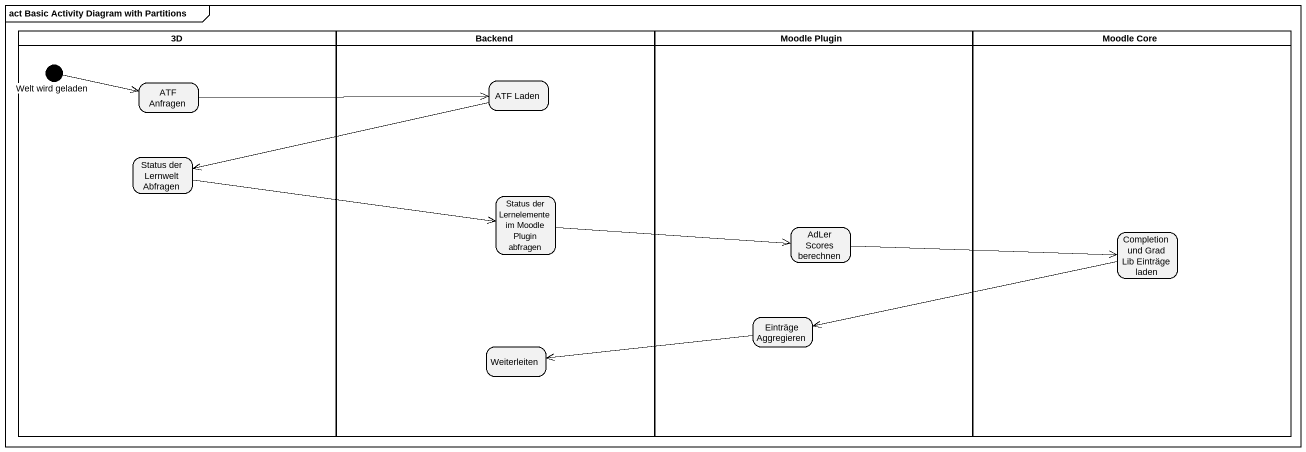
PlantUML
@startuml
mainframe act Basic Activity Diagram with Partitions
hide empty description
state "3D" as l3D <<partition>> {
  state "Welt wird geladen" as Welt_wird_geladen <<start>>
  state "ATF Anfragen" as ATF_Anfragen
  state "Status der Lernwelt Abfragen" as Status_der_Lernwelt_Abfragen
}
state Backend <<partition>> {
  state "ATF Laden" as ATF_Laden
  state "Status der Lernelemente im Moodle Plugin abfragen" as Status_der_Lernelemente_im
  state Weiterleiten
}
state "Moodle Plugin" as Moodle_Plugin <<partition>> {
  state "AdLer Scores berechnen" as AdLer_Scores_berechnen
  state "Einträge Aggregieren" as Einträge_Aggregieren
}
state "Moodle Core" as Moodle_Core <<partition>> {
  state "Completion und Grad Lib Einträge laden" as Completion_und_Grad_Lib
}
Welt_wird_geladen -right-> ATF_Anfragen
ATF_Anfragen -right-> ATF_Laden
ATF_Laden -left-> Status_der_Lernwelt_Abfragen
Status_der_Lernwelt_Abfragen -right-> Status_der_Lernelemente_im
Status_der_Lernelemente_im -right-> AdLer_Scores_berechnen
AdLer_Scores_berechnen -right-> Completion_und_Grad_Lib
Completion_und_Grad_Lib -left-> Einträge_Aggregieren
Einträge_Aggregieren -left-> Weiterleiten
@enduml
